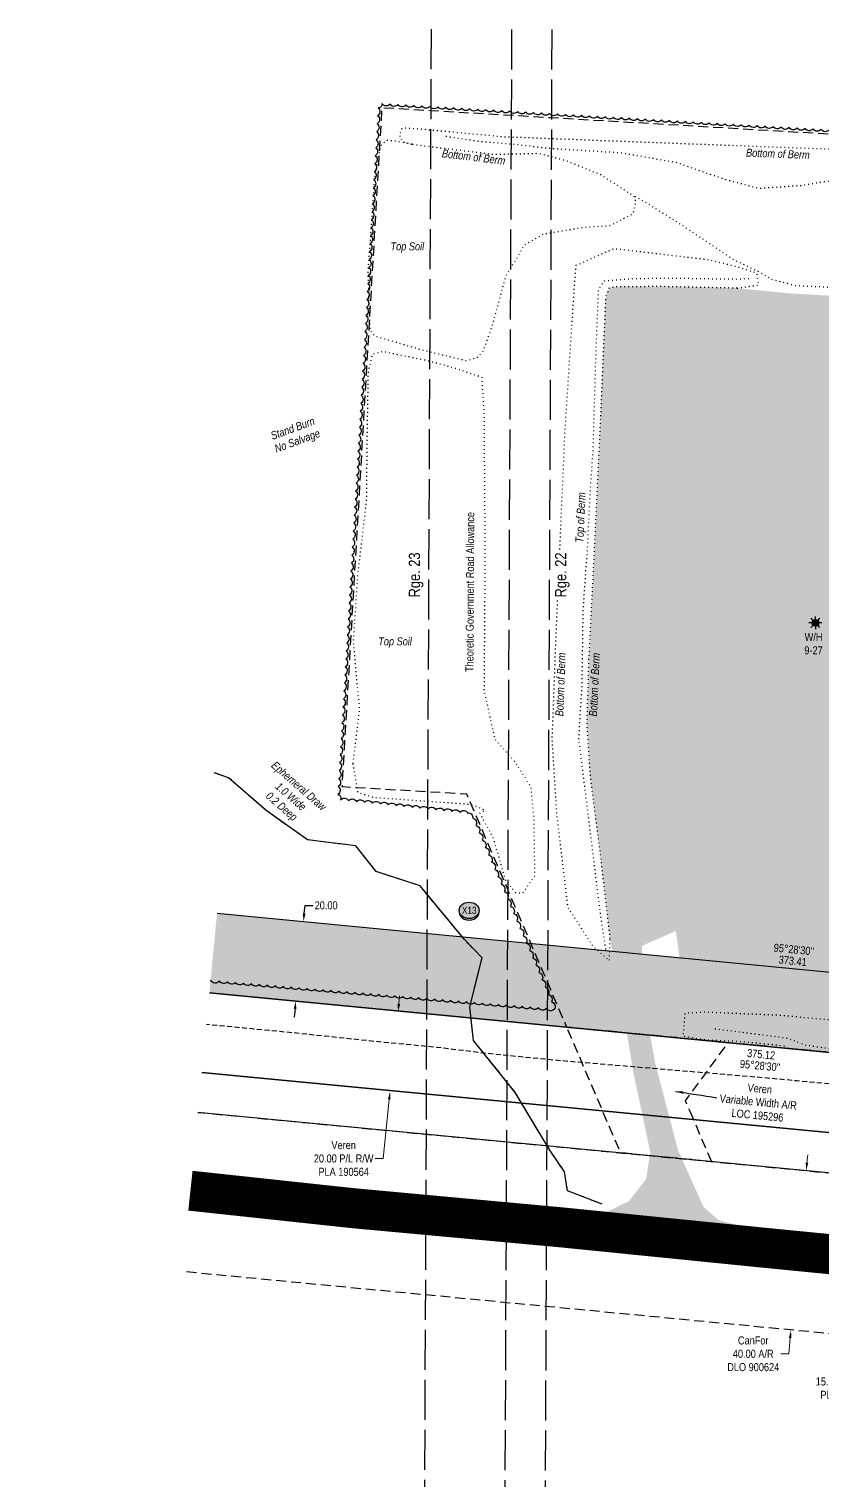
# Model space of a CAD drawing. Extents: x 473254 to 483871, y 6040471 to 6049084.
# Drawn here: x 475186 to 476178, y 6042140 to 6043954 of the extents above; entities that cross this region are included whole.
import ezdxf
from ezdxf.enums import TextEntityAlignment as Align

# ---------------------------------------------------------------- set-up
doc = ezdxf.new("R2010")
doc.units = 0
doc.header["$LTSCALE"] = 5
doc.header["$PDSIZE"] = 0.5
for name, pattern in [('0', [1, 1, 0]), ('foc-ACCESSROAD', [3.75, 2.5, -1.25]), ('foc-TOPO', [1, 0.2, -0.8]), ('foc-TOPO-ephemeral', [6.25, 3.125, -0.625, 0.625, -0.625, 0.625, -0.625]), ('foc-UNSURVEYED', [12.5, 10, -2.5]), ('UG_PIPE', [1.875, 1.25, -0.625])]:
    doc.linetypes.add(name, pattern=pattern)
doc.layers.get('Defpoints').update_dxf_attribs({"color": 9})
for name, color, linetype in [('AS-PIPE-UG', 44, 'UG_PIPE'), ('AS-ROADS', 254, 'Continuous'), ('C-AR', 13, 'foc-ACCESSROAD'), ('C-RW', 13, 'Continuous'), ('C-WS', 13, 'foc-ACCESSROAD'), ('C-WS-S', 8, 'Continuous'), ('D-TXT', 6, 'Continuous'), ('F-AR', 190, 'foc-ACCESSROAD'), ('L-BD', 7, 'Continuous'), ('L-BD1', 253, 'Continuous'), ('L-ROAD-T', 7, 'Continuous'), ('L-USEC', 7, 'foc-UNSURVEYED'), ('P-CROSSINGS', 250, 'Continuous'), ('P-PROPOSED', 10, 'Continuous'), ('P-PROPOSED-H', 21, 'Continuous'), ('P-TXT', 4, 'Continuous'), ('T-BUSH', 110, '0'), ('T-DRAW', 143, 'foc-TOPO-ephemeral'), ('T-GENERAL', 48, 'foc-TOPO'), ('T-WATER-T', 170, 'Continuous')]:
    doc.layers.add(name, color=color, linetype=linetype)
for name, color, linetype, lineweight in [('C-RW-T', 13, 'Continuous', 9), ('C-WS-T', 13, 'Continuous', 9), ('F-AR-T', 190, 'Continuous', 9), ('T-TEXT', 48, 'Continuous', 18)]:
    doc.layers.add(name, color=color, linetype=linetype, lineweight=lineweight)
doc.styles.add('80CG', font='ARIALN.TTF', dxfattribs={"height": 10})
doc.styles.add('80L', font='ARIALN.TTF', dxfattribs={"height": 10})
doc.styles.add('80LS', font='ARIALNI.TTF', dxfattribs={"height": 10})
doc.styles.add('Crossing', font='ARIALN.TTF', dxfattribs={"height": 10})
doc.styles.add('foc-LtypeFont', font='ARIALN.TTF', dxfattribs={"height": 7.35})
doc.linetypes.add('foc-TOPO-flowdirection-NOLINE', pattern='A,0,[">",foc-LtypeFont,S=0.3,R=0,X=0,Y=-0.945],-20,[">",foc-LtypeFont,S=0.3,R=0,X=0,Y=-0.945],0', length=20)
doc.dimstyles.new('Compass 5 000', dxfattribs={"dimscale": 5, "dimtxt": 9, "dimasz": 2, "dimexe": 0.2, "dimexo": 0.0625, "dimgap": 0.5, "dimtad": 0, "dimtih": 1, "dimtoh": 1, "dimzin": 0, "dimdsep": 46, "dimtxsty": '80CG', "dimcen": 0.1, "dimse1": 1, "dimse2": 1, "dimclrd": 256, "dimclrt": 256, "dimaunit": 1, "dimadec": 4, "dimazin": 0, "dimtfac": 0.06, "dimtofl": 0, "dimtmove": 0, "dimatfit": 1, "dimfxl": 0.2, "dimtolj": 1, "dimtzin": 0, "dimlwd": -1, "dimarcsym": 0})

# ---------------------------------------------------------------- blocks, each defined once
blk = doc.blocks.new('xing2')
h = blk.add_hatch(color=50)
h.dxf.hatch_style = 1
edge = h.paths.add_edge_path()
edge.add_ellipse((0, 0), major_axis=(-12.5, 0), ratio=0.816297, start_angle=0, end_angle=360)
h = blk.add_hatch(color=250)
h.dxf.hatch_style = 1
edge = h.paths.add_edge_path()
edge.add_ellipse((0, -2), major_axis=(-12.5, 0), ratio=0.816297, start_angle=0, end_angle=180)
edge.add_line((12.5, -2), (12.5, 0))
edge.add_ellipse((0, 0), major_axis=(-12.5, 0), ratio=0.816297, start_angle=0, end_angle=180, ccw=False)
edge.add_line((-12.5, 0), (-12.5, -2))
at = {"color": 250}
blk.add_ellipse((0, 0), major_axis=(-12.5, 0), ratio=0.816297, dxfattribs=at)
blk.add_ellipse((0, -2), major_axis=(-12.5, 0), ratio=0.816297, start_param=0, end_param=3.141593, dxfattribs=at)
at = {"color": 250, "style": 'Crossing'}
blk.add_attdef('CROSSING', text='', height=9, dxfattribs=at).set_placement((0.1, 0), align=Align.MIDDLE_CENTER)
at = {"color": 250, "style": 'Crossing', "flags": 1}
for tag, p in [('OWNER', (0.1, -12.5)), ('DESCRIPTION', (0.1, -25.8)), ('LOCATION', (0.1, -39.3)), ('DWG_REF', (0.1, -52.8))]:
    blk.add_attdef(tag, text='', height=9, dxfattribs=at).set_placement(p, align=Align.MIDDLE_CENTER)
blk = doc.blocks.new('GAS')
h = blk.add_hatch(color=255)
h.dxf.hatch_style = 1
edge = h.paths.add_edge_path()
edge.add_arc((0, 0), 0.9, 0, 360)
for p, q in [((-0.81, 0), (-1.62, 0)), ((-0.57, 0.57), (-1.14, 1.14)), ((0, 0.81), (0, 1.62)), ((0.57, 0.57), (1.14, 1.14)), ((1.62, 0), (0.81, 0)), ((-0.57, -0.57), (-1.14, -1.14)), ((0, -0.81), (0, -1.62)), ((1.14, -1.14), (0.57, -0.57))]:
    blk.add_line(p, q)
blk.add_circle((0, 0), 0.8)
blk = doc.blocks.new('*D501')
at = {"layer": 'C-RW-T', "transparency": 16777216}
for p, q in [((475648.3, 6042736), (475649.3, 6042746)), ((475636.3, 6042616.7), (475628.8, 6042542.8)), ((475628.8, 6042542.8), (475618.8, 6042542.8))]:
    blk.add_line(p, q, dxfattribs=at)
for points in [[(475646.7, 6042736.2), (475650, 6042735.8), (475647.3, 6042726.1)], [(475634.6, 6042616.8), (475637.9, 6042616.5), (475637.3, 6042626.6)]]:
    blk.add_solid(points, dxfattribs=at)
at = {"layer": 'Defpoints', "color": 0, "transparency": 16777216}
for p in [(475429, 6042748), (475647.3, 6042726.1), (475418.9, 6042648.6)]:
    blk.add_point(p, dxfattribs=at)
at = {"layer": 'C-RW-T', "transparency": 16777216, "insert": (475579.3, 6042542.8), "char_height": 10, "attachment_point": 5, "style": '80CG'}
blk.add_mtext('\\A1;Veren\\P20.00 P/L R/W\\PPLA 190564', dxfattribs=at)
blk = doc.blocks.new('*D502')
at = {"layer": 'Defpoints', "color": 0, "linetype": 'Continuous', "transparency": 16777216}
for p in [(476116.9, 6042531.5), (476097.9, 6042332.5), (476138.3, 6042328.6)]:
    blk.add_point(p, dxfattribs=at)
at = {"layer": 'F-AR-T', "transparency": 16777216}
for p, q in [((476158.3, 6042537.6), (476159.3, 6042547.5)), ((476137.4, 6042318.7), (476135.5, 6042298.8)), ((476135.5, 6042298.8), (476125.5, 6042298.8))]:
    blk.add_line(p, q, dxfattribs=at)
at = {"layer": 'F-AR-T', "linetype": 'Continuous', "transparency": 16777216}
for points in [[(476156.7, 6042537.7), (476160, 6042537.4), (476157.4, 6042527.6)], [(476135.7, 6042318.8), (476139, 6042318.5), (476138.3, 6042328.6)]]:
    blk.add_solid(points, dxfattribs=at)
at = {"layer": 'F-AR-T', "linetype": 'Continuous', "transparency": 16777216, "insert": (476091.2, 6042298.8), "char_height": 10, "attachment_point": 5, "style": '80CG'}
blk.add_mtext('\\A1;CanFor\\P40.00 A/R\\PDLO 900624', dxfattribs=at)
blk = doc.blocks.new('*D605')
at = {"layer": 'Defpoints', "color": 0, "transparency": 16777216}
for p in [(475529.1, 6042838.9), (475538.8, 6042837.9), (475529.3, 6042738.4)]:
    blk.add_point(p, dxfattribs=at)
at = {"layer": 'P-TXT', "transparency": 16777216}
for p, q in [((475530, 6042848.8), (475531, 6042859)), ((475531, 6042859), (475541, 6042859)), ((475518.6, 6042729.4), (475517.6, 6042719.5))]:
    blk.add_line(p, q, dxfattribs=at)
for points in [[(475528.4, 6042849), (475531.7, 6042848.7), (475529.1, 6042838.9)], [(475516.9, 6042729.6), (475520.2, 6042729.3), (475519.5, 6042739.4)]]:
    blk.add_solid(points, dxfattribs=at)
at = {"layer": 'P-TXT', "transparency": 16777216, "insert": (475557.4, 6042859), "char_height": 10, "attachment_point": 5, "style": '80CG'}
blk.add_mtext('\\A1;20.00', dxfattribs=at)
blk = doc.blocks.new('*D618')
at = {"layer": 'C-RW-T', "transparency": 16777216}
for p, q in [((476255.7, 6042263.7), (476245.7, 6042264.2)), ((476350.4, 6042258.9), (476360.4, 6042258.4))]:
    blk.add_line(p, q, dxfattribs=at)
for points in [[(476255.8, 6042265.4), (476255.6, 6042262.1), (476265.7, 6042263.2)], [(476350.4, 6042260.6), (476350.3, 6042257.3), (476340.4, 6042259.5)]]:
    blk.add_solid(points, dxfattribs=at)
at = {"layer": 'Defpoints', "color": 0, "transparency": 16777216}
for p in [(476265.7, 6042263.2), (476265.9, 6042266.7), (476340.6, 6042262.9)]:
    blk.add_point(p, dxfattribs=at)
at = {"layer": 'C-RW-T', "transparency": 16777216, "insert": (476206.6, 6042264.2), "char_height": 10, "attachment_point": 5, "style": '80CG'}
blk.add_mtext('\\A1;Veren\\P15.00 P/L R/W\\PPLA 240983', dxfattribs=at)

msp = doc.modelspace()

# ---------------------------------------------------------------- hatches: boundary and pattern name
at = {"layer": 'AS-ROADS'}
h = msp.add_hatch(color=256, dxfattribs=at)
h.dxf.hatch_style = 1
h.paths.add_polyline_path([(476704.811, 6043053.943), (476700.806, 6043035.383), (476689.031, 6043027.123), (476656.886, 6043017.643), (476543.021, 6043001.668), (476402.306, 6042982.893), (476394.741, 6042980.413), (476390.856, 6042974.023), (476373.086, 6042784.788), (476362.326, 6042746.218), (476338.316, 6042723.748), (476276.666, 6042717.508), (476214.101, 6042716.978), (476128.776, 6042722.603), (476049.646, 6042727.608), (476014.406, 6042734.388), (476003.846, 6042758.588), (475994.446, 6042827.15), (475952.346, 6042808.543), (475952.321, 6042751.748), (475968.801, 6042661.528), (475996.901, 6042553.953), (476028.916, 6042482.498), (476047.866, 6042465.768), (476074.926, 6042458.543), (476103.571, 6042453.163), (475883.551, 6042472.348), (475904.291, 6042474.113), (475935.861, 6042489.458), (475957.401, 6042517.313), (475962.496, 6042550.868), (475941.756, 6042648.448), (475923.966, 6042754.783), (475912.056, 6042817.663), (475899.196, 6042928.373), (475887.386, 6043019.193), (475883.026, 6043087.028), (475885.516, 6043166.453), (475892.301, 6043300.908), (475900.866, 6043482.253), (475906.726, 6043619.373), (475911.426, 6043630.668), (475919.641, 6043631.748), (475975.271, 6043632.098), (476070.996, 6043630.093), (476136.251, 6043623.668), (476249.351, 6043616.998), (476371.116, 6043610.893), (476496.566, 6043604.613), (476635.526, 6043599.383), (476709.101, 6043596.938), (476724.166, 6043592.448), (476728.911, 6043579.518), (476728.536, 6043525.158), (476721.976, 6043410.388), (476714.231, 6043255.323), (476706.356, 6043066.358)])
at = {"layer": 'P-PROPOSED-H'}
h = msp.add_hatch(color=256, dxfattribs=at)
h.dxf.hatch_style = 1
h.paths.add_polyline_path([(475421.031, 6042849.215), (475411.495, 6042749.724), (476360.33, 6042658.776), (476365.217, 6042758.713)])

# ---------------------------------------------------------------- linework, layer by layer
at = {"layer": 'AS-PIPE-UG', "flags": 128}
msp.add_lwpolyline([(476475.046, 6042784.919), (476475.041, 6042782.919), (476470.016, 6042715.589), (476470.581, 6042663.264), (476468.056, 6042630.099), (476454.681, 6042620.154), (476427.921, 6042619.669), (476366.171, 6042623.804), (476337.716, 6042625.604), (476293.051, 6042627.404), (476229.296, 6042631.954), (476145.606, 6042639.794), (476103.391, 6042643.679), (475847.116, 6042665.159), (475758.256, 6042673.974), (475694.581, 6042681.709), (475628.006, 6042687.989), (475516.871, 6042699.699), (475407.708, 6042710.216)], dxfattribs=at)
at = {"layer": 'AS-ROADS', "const_width": 49.974, "flags": 128}
for points in [[(475175.388, 6042847.759), (475013.808, 6042851.349), (474762.223, 6042856.179), (474510.933, 6042858.859), (474321.678, 6042860.018)], [(477326.152, 6042349.467), (477289.551, 6042351.204), (477252.871, 6042353.009), (477216.576, 6042354.854), (477180.946, 6042356.744), (477146.111, 6042358.994), (477111.591, 6042361.384), (477077.391, 6042363.684), (477043.611, 6042365.779), (477010.186, 6042367.709), (476977.061, 6042369.459), (476944.261, 6042371.159), (476911.801, 6042372.814), (476879.761, 6042374.519), (476849.084, 6042370.202), (476824.241, 6042371.829), (476601.506, 6042388.184), (476354.496, 6042406.849), (476100.886, 6042431.734), (475851.651, 6042456.779), (475591.086, 6042480.744), (475387.806, 6042502.582)]]:
    msp.add_lwpolyline(points, dxfattribs=at)
at = {"layer": 'C-AR', "flags": 128}
msp.add_lwpolyline([(476011.92, 6042602.036), (476038.933, 6042538.974), (475925.457, 6042549.851), (475898.215, 6042613.432), (475858.131, 6042706.913), (476059.554, 6042687.606), (476006.318, 6042615.067), (476011.92, 6042602.036)], close=True, dxfattribs=at)
at = {"layer": 'C-RW'}
for points in [[(475401.958, 6042650.232), (476350.71, 6042559.293), (476441.775, 6042550.564), (476942.089, 6042957.567), (476989.393, 6042899.418), (476494.728, 6042497.01), (476345.941, 6042509.547), (475397.19, 6042600.486)], [(475411.495, 6042749.724), (476360.246, 6042658.784), (476459.881, 6042649.234), (476455.632, 6042549.236), (476350.71, 6042559.293), (475401.958, 6042650.232)]]:
    msp.add_lwpolyline(points, dxfattribs=at)
at = {"layer": 'C-WS', "flags": 128}
msp.add_lwpolyline([(477136.466, 6043115.882), (477098.185, 6042467.053), (476453.507, 6042499.237), (476459.881, 6042649.234), (475858.13, 6042706.913), (475833.926, 6042763.376), (475733.388, 6042997.906), (475684.214, 6043000.791), (475577.537, 6043007.059), (475627.381, 6043855.705), (475688.11, 6043852.137), (475838.869, 6043843.284), (476850.431, 6043783.869), (476812.323, 6043135.065), (477136.466, 6043115.882)], close=True, dxfattribs=at)
at = {"layer": 'F-AR', "flags": 128}
for points in [[(475397.19, 6042600.486), (476345.941, 6042509.547), (476457.411, 6042498.863), (477098.185, 6042467.053), (477332.297, 6042453.042)], [(477320.459, 6042253.497), (477087.406, 6042267.444), (476519.954, 6042292.057), (476326.869, 6042310.564), (475378.117, 6042401.503)]]:
    msp.add_lwpolyline(points, dxfattribs=at)
at = {"layer": 'L-USEC'}
for p, q in [((475688.577, 6043953.833), (475679.824, 6042041.557)), ((475789.16, 6043953.372), (475780.407, 6042041.097)), ((475839.475, 6043953.142), (475830.723, 6042040.866))]:
    msp.add_line(p, q, dxfattribs=at)
at = {"layer": 'P-PROPOSED', "flags": 128}
msp.add_lwpolyline([(475421.031, 6042849.215), (476365.217, 6042758.713), (476360.33, 6042658.776), (475411.495, 6042749.724)], dxfattribs=at)
at = {"layer": 'T-BUSH', "linetype": 'Continuous', "flags": 128}
msp.add_lwpolyline([(476185.92, 6043827.905, -0.52056705), (476175.943, 6043828.491, -0.52056705), (476165.965, 6043829.077, -0.52056705), (476155.988, 6043829.663, -0.52056705), (476146.01, 6043830.249, -0.52056705), (476136.033, 6043830.835, -0.52056705), (476126.055, 6043831.421, -0.52056705), (476116.078, 6043832.007, -0.52056705), (476106.1, 6043832.593, -0.52056705), (476096.123, 6043833.179, -0.52056705), (476086.145, 6043833.765, -0.52056705), (476076.167, 6043834.351, -0.52056705), (476066.19, 6043834.937, -0.52056705), (476056.212, 6043835.523, -0.52056705), (476046.235, 6043836.109, -0.52056705), (476036.257, 6043836.695, -0.52056705), (476026.28, 6043837.281, -0.52056705), (476016.302, 6043837.867, -0.52056705), (476006.325, 6043838.453, -0.52056705), (475996.347, 6043839.04, -0.52056705), (475986.369, 6043839.626, -0.52056705), (475976.392, 6043840.212, -0.52056705), (475966.414, 6043840.798, -0.52056705), (475956.437, 6043841.384, -0.52056705), (475946.459, 6043841.97, -0.52056705), (475936.482, 6043842.556, -0.52056705), (475926.504, 6043843.142, -0.52056705), (475916.527, 6043843.728, -0.52056705), (475906.549, 6043844.314, -0.52056705), (475896.571, 6043844.9, -0.52056705), (475886.594, 6043845.486, -0.52056705), (475876.616, 6043846.072, -0.52056705), (475866.639, 6043846.658, -0.52056705), (475856.661, 6043847.244, -0.52056705), (475846.684, 6043847.83, -0.52056705), (475836.706, 6043848.416, -0.52056705), (475826.729, 6043849.002, -0.52056705), (475816.751, 6043849.588, -0.52056705), (475806.773, 6043850.174, -0.52056705), (475796.796, 6043850.76, -0.52056705), (475786.818, 6043851.346, -0.52056705), (475776.841, 6043851.932, -0.52056705), (475766.863, 6043852.518, -0.52056705), (475756.886, 6043853.104, -0.52056705), (475746.908, 6043853.69, -0.52056705), (475736.931, 6043854.276, -0.52056705), (475726.953, 6043854.862, -0.52056705), (475716.976, 6043855.448, -0.52056705), (475706.998, 6043856.034, -0.52056705), (475697.02, 6043856.621, -0.52056705), (475687.043, 6043857.207, -0.52056705), (475677.065, 6043857.793, -0.52056705), (475667.088, 6043858.379, -0.52056705), (475657.11, 6043858.965, -0.52056705), (475647.133, 6043859.551, -0.52056705), (475637.155, 6043860.137, -0.52056705), (475627.178, 6043860.723, -0.52056705), (475622.363, 6043855.502, -0.52056705), (475621.777, 6043845.524, -0.52056705), (475621.191, 6043835.547, -0.52056705), (475620.605, 6043825.569, -0.52056705), (475620.019, 6043815.592, -0.52056705), (475619.433, 6043805.614, -0.52056705), (475618.847, 6043795.637, -0.52056705), (475618.261, 6043785.659, -0.52056705), (475617.675, 6043775.681, -0.52056705), (475617.089, 6043765.704, -0.52056705), (475616.503, 6043755.726, -0.52056705), (475615.917, 6043745.749, -0.52056705), (475615.331, 6043735.771, -0.52056705), (475614.745, 6043725.794, -0.52056705), (475614.159, 6043715.816, -0.52056705), (475613.573, 6043705.839, -0.52056705), (475612.987, 6043695.861, -0.52056705), (475612.401, 6043685.883, -0.52056705), (475611.815, 6043675.906, -0.52056705), (475611.229, 6043665.928, -0.52056705), (475610.643, 6043655.951, -0.52056705), (475610.057, 6043645.973, -0.52056705), (475609.47, 6043635.996, -0.52056705), (475608.884, 6043626.018, -0.52056705), (475608.298, 6043616.041, -0.52056705), (475607.712, 6043606.063, -0.52056705), (475607.126, 6043596.085, -0.52056705), (475606.54, 6043586.108, -0.52056705), (475605.954, 6043576.13, -0.52056705), (475605.368, 6043566.153, -0.52056705), (475604.782, 6043556.175, -0.52056705), (475604.196, 6043546.198, -0.52056705), (475603.61, 6043536.22, -0.52056705), (475603.024, 6043526.243, -0.52056705), (475602.438, 6043516.265, -0.52056705), (475601.852, 6043506.287, -0.52056705), (475601.266, 6043496.31, -0.52056705), (475600.68, 6043486.332, -0.52056705), (475600.094, 6043476.355, -0.52056705), (475599.508, 6043466.377, -0.52056705), (475598.922, 6043456.4, -0.52056705), (475598.336, 6043446.422, -0.52056705), (475597.75, 6043436.445, -0.52056705), (475597.164, 6043426.467, -0.52056705), (475596.578, 6043416.489, -0.52056705), (475595.992, 6043406.512, -0.52056705), (475595.406, 6043396.534, -0.52056705), (475594.82, 6043386.557, -0.52056705), (475594.234, 6043376.579, -0.52056705), (475593.648, 6043366.602, -0.52056705), (475593.062, 6043356.624, -0.52056705), (475592.476, 6043346.647, -0.52056705), (475591.89, 6043336.669, -0.52056705), (475591.304, 6043326.691, -0.52056705), (475590.718, 6043316.714, -0.52056705), (475590.132, 6043306.736, -0.52056705), (475589.546, 6043296.759, -0.52056705), (475588.96, 6043286.781, -0.52056705), (475588.374, 6043276.804, -0.52056705), (475587.788, 6043266.826, -0.52056705), (475587.202, 6043256.849, -0.52056705), (475586.616, 6043246.871, -0.52056705), (475586.03, 6043236.893, -0.52056705), (475585.444, 6043226.916, -0.52056705), (475584.858, 6043216.938, -0.52056705), (475584.272, 6043206.961, -0.52056705), (475583.686, 6043196.983, -0.52056705), (475583.1, 6043187.006, -0.52056705), (475582.514, 6043177.028, -0.52056705), (475581.928, 6043167.051, -0.52056705), (475581.342, 6043157.073, -0.52056705), (475580.756, 6043147.096, -0.52056705), (475580.17, 6043137.118, -0.52056705), (475579.584, 6043127.14, -0.52056705), (475578.998, 6043117.163, -0.52056705), (475578.412, 6043107.185, -0.52056705), (475577.826, 6043097.208, -0.52056705), (475577.24, 6043087.23, -0.52056705), (475576.654, 6043077.253, -0.52056705), (475576.068, 6043067.275, -0.52056705), (475575.482, 6043057.298, -0.52056705), (475574.896, 6043047.32, -0.52056705), (475574.31, 6043037.342, -0.52056705), (475573.724, 6043027.365, -0.52056705), (475573.138, 6043017.387, -0.52056705), (475572.552, 6043007.41, -0.52056705), (475571.966, 6042997.432, -0.52056705), (475575.457, 6042990.919, -0.52056705), (475585.398, 6042989.888, -0.52056705), (475595.34, 6042988.857, -0.52056705), (475605.281, 6042987.826, -0.52056705), (475615.223, 6042986.795, -0.52056705), (475625.164, 6042985.764, -0.52056705), (475635.105, 6042984.733, -0.52056705), (475645.047, 6042983.701, -0.52056705), (475654.988, 6042982.67, -0.52056705), (475664.93, 6042981.639, -0.52056705), (475674.871, 6042980.608, -0.52056705), (475684.813, 6042979.577, -0.52056705), (475694.754, 6042978.546, -0.52056705), (475704.695, 6042977.515, -0.52056705), (475714.637, 6042976.483, -0.52056705), (475724.578, 6042975.452, -0.52056705), (475734.52, 6042974.421, -0.52056705), (475740.595, 6042968.141, -0.52056705), (475744.53, 6042958.953, -0.52056705), (475748.465, 6042949.765, -0.52056705), (475752.399, 6042940.578, -0.52056705), (475756.334, 6042931.39, -0.52056705), (475760.268, 6042922.202, -0.52056705), (475764.203, 6042913.015, -0.52056705), (475768.137, 6042903.827, -0.52056705), (475772.072, 6042894.639, -0.52056705), (475776.007, 6042885.451, -0.52056705), (475779.941, 6042876.264, -0.52056705), (475783.876, 6042867.076, -0.52056705), (475787.81, 6042857.888, -0.52056705), (475791.745, 6042848.701, -0.52056705), (475795.68, 6042839.513, -0.52056705), (475799.614, 6042830.325, -0.52056705), (475803.549, 6042821.137, -0.52056705), (475807.483, 6042811.95, -0.52056705), (475811.418, 6042802.762, -0.52056705), (475815.352, 6042793.574, -0.52056705), (475819.287, 6042784.387, -0.52056705), (475823.222, 6042775.199, -0.52056705), (475827.156, 6042766.011, -0.52056705), (475831.091, 6042756.824, -0.52056705), (475835.025, 6042747.636, -0.52056705), (475838.96, 6042738.448, -0.52056705), (475842.607, 6042729.468, -0.52056705), (475832.647, 6042730.301, -0.52056705), (475822.687, 6042731.134, -0.52056705), (475812.727, 6042731.968, -0.52056705), (475802.767, 6042732.801, -0.52056705), (475792.807, 6042733.634, -0.52056705), (475782.847, 6042734.467, -0.52056705), (475772.887, 6042735.301, -0.52056705), (475762.927, 6042736.134, -0.52056705), (475752.967, 6042736.967, -0.52056705), (475743.007, 6042737.8, -0.52056705), (475733.047, 6042738.634, -0.52056705), (475723.087, 6042739.467, -0.52056705), (475713.127, 6042740.3, -0.52056705), (475703.168, 6042741.134, -0.52056705), (475693.208, 6042741.967, -0.52056705), (475683.248, 6042742.8, -0.52056705), (475673.288, 6042743.633, -0.52056705), (475663.328, 6042744.467, -0.52056705), (475653.368, 6042745.3, -0.52056705), (475643.408, 6042746.133, -0.52056705), (475633.448, 6042746.966, -0.52056705), (475623.488, 6042747.8, -0.52056705), (475613.528, 6042748.633, -0.52056705), (475603.568, 6042749.466, -0.52056705), (475593.608, 6042750.299, -0.52056705), (475583.648, 6042751.133, -0.52056705), (475573.688, 6042751.966, -0.52056705), (475563.728, 6042752.799, -0.52056705), (475553.768, 6042753.633, -0.52056705), (475543.808, 6042754.466, -0.52056705), (475533.848, 6042755.299, -0.52056705), (475523.888, 6042756.132, -0.52056705), (475513.928, 6042756.966, -0.52056705), (475503.968, 6042757.799, -0.52056705), (475494.009, 6042758.632, -0.52056705), (475484.049, 6042759.465, -0.52056705), (475474.089, 6042760.299, -0.52056705), (475464.129, 6042761.132, -0.52056705), (475454.169, 6042761.965, -0.52056705), (475444.209, 6042762.798, -0.52056705), (475434.249, 6042763.632, -0.52056705), (475424.289, 6042764.465, -0.52056705), (475412.962, 6042765.413, -0.52056705)], format="xyb", dxfattribs=at)
at = {"layer": 'T-DRAW', "linetype": 'foc-TOPO-flowdirection-NOLINE', "flags": 128}
msp.add_lwpolyline([(475902.226, 6042485.734), (475859.046, 6042502.479), (475855.326, 6042526.299), (475837.006, 6042553.024), (475793.676, 6042625.434), (475741.601, 6042690.434), (475737.036, 6042732.429), (475752.261, 6042793.669), (475730.236, 6042816.464), (475674.951, 6042883.364), (475620.016, 6042901.209), (475594.681, 6042933.309), (475533.961, 6042940.894), (475482.376, 6042977.674), (475435.561, 6043018.374), (475417.315, 6043024.817)], dxfattribs=at)
at = {"layer": 'T-DRAW', "flags": 128}
msp.add_lwpolyline([(475902.226, 6042485.734), (475859.046, 6042502.479), (475855.326, 6042526.299), (475837.006, 6042553.024), (475793.676, 6042625.434), (475741.601, 6042690.434), (475737.036, 6042732.429), (475752.261, 6042793.669), (475730.236, 6042816.464), (475674.951, 6042883.364), (475620.016, 6042901.209), (475594.681, 6042933.309), (475533.961, 6042940.894), (475482.376, 6042977.674), (475435.561, 6043018.374), (475417.315, 6043024.817)], dxfattribs=at)
at = {"layer": 'T-GENERAL', "flags": 128}
for points in [[(475665.31, 6043809.804), (475719.63, 6043803.094), (475766.585, 6043797.409), (475823.65, 6043798.624), (475857.565, 6043789.394), (475900.56, 6043772.024), (475930.665, 6043752.334), (475941.65, 6043745.429), (475944.235, 6043738.149), (475940.92, 6043722.959), (475912.19, 6043708.019), (475878.345, 6043705.634), (475828.695, 6043697.339), (475805.34, 6043684.144), (475781.57, 6043644.599), (475764.945, 6043583.699), (475753.445, 6043551.364), (475746.435, 6043543.524), (475733.255, 6043539.059), (475679.405, 6043552.194), (475618.395, 6043569.944), (475612.46, 6043577.099), (475609.88, 6043650.094), (475614.385, 6043712.409), (475617.95, 6043766.374), (475626.03, 6043808.714), (475633.76, 6043815.199), (475645.55, 6043813.929), (475659.2, 6043811.249)], [(475590.755, 6043036.144), (475596.885, 6043000.254), (475616.705, 6042994.029), (475681.41, 6042989.374), (475732.125, 6042985.904), (475743.115, 6042983.749), (475755.79, 6042977.829), (475749.3, 6042974.299), (475765.82, 6042943.924), (475781.58, 6042889.964), (475794.1, 6042875.279), (475803.015, 6042874.444), (475818.355, 6042895.934), (475817.295, 6042966.119), (475813.595, 6043006.614), (475793.195, 6043038.664), (475768.655, 6043066.059), (475755.095, 6043127.649), (475756.35, 6043296.279), (475755.08, 6043475.489), (475752.225, 6043518.644), (475714.29, 6043531.359), (475682.765, 6043539.689), (475628.055, 6043550.789), (475614.8, 6043547.104), (475609.785, 6043523.889), (475608.26, 6043435.669), (475607.76, 6043367.129), (475596.79, 6043272.224), (475591.18, 6043188.774), (475598.865, 6043103.399)]]:
    msp.add_lwpolyline(points, close=True, dxfattribs=at)
for points in [[(475665.31, 6043809.804), (475652.71, 6043812.989), (475649.375, 6043821.439), (475652.785, 6043830.504), (475671.505, 6043829.454), (475779.06, 6043819.414), (475878.815, 6043815.579), (475983.575, 6043811.609), (476213.015, 6043803.034), (476334.53, 6043794.649), (476517.81, 6043786.949), (476729.715, 6043776.389), (476804.06, 6043771.414), (476815.91, 6043765.444), (476826.5, 6043749.009), (476825.855, 6043688.549), (476826.64, 6043552.859), (476813.02, 6043319.099), (476808.185, 6043245.869), (476807.6, 6043128.769)], [(476785.285, 6043141.374), (476781.145, 6043234.779), (476786.115, 6043341.134), (476805.66, 6043542.454), (476807.455, 6043582.759), (476810.38, 6043695.654), (476796.92, 6043736.909), (476779.405, 6043755.264), (476730.655, 6043761.449), (476513.045, 6043772.964), (476354.755, 6043778.504), (476251.415, 6043774.509), (476150.795, 6043758.074), (476098.13, 6043754.634), (476056.565, 6043765.629), (475994.995, 6043786.919), (475925.78, 6043798.984), (475832.76, 6043804.734), (475803.29, 6043808.444), (475744.43, 6043813.779), (475706.28, 6043819.664)], [(476130.43, 6042683.199), (476077.66, 6042688.624), (476030.485, 6042690.909), (476003.765, 6042695.359), (476006.27, 6042724.429), (476028.66, 6042725.924), (476125.885, 6042721.929), (476183.095, 6042716.414), (476257.59, 6042714.799), (476342.915, 6042722.739), (476364.215, 6042745.069), (476375.595, 6042786.469), (476388.32, 6042925.259), (476392.98, 6042974.364), (476399.01, 6042981.624), (476453.665, 6042988.839), (476597.335, 6043007.064), (476698.65, 6043024.739), (476706.885, 6043048.284), (476710.715, 6043137.614), (476715.905, 6043263.684), (476722.175, 6043346.139), (476730.46, 6043390.119), (476738.215, 6043590.239), (476722.285, 6043609.109), (476700.3, 6043610.224), (476479.3, 6043616.734), (476143.8, 6043633.079), (476114.47, 6043640.939), (476101.655, 6043648.654), (476066.02, 6043666.059), (476002.365, 6043708.659), (475955.74, 6043737.904), (475941.65, 6043745.429)], [(476071.015, 6043630.109), (476077.31, 6043630.969), (476098.165, 6043634.209), (476095.555, 6043648.694), (476074.025, 6043655.884), (476036.585, 6043665.199), (475916.84, 6043679.344), (475869.615, 6043658.339), (475867.06, 6043628.364), (475855.46, 6043449.444), (475844.29, 6043193.779), (475839.575, 6043066.774), (475845.24, 6042974.574), (475859.2, 6042857.159), (475889.825, 6042809.149), (475911.36, 6042790.059), (475911.91, 6042804.459), (475912.075, 6042817.679)], [(475907.095, 6042804.059), (475900.37, 6042847.979), (475887.285, 6042953.904), (475873.325, 6043067.109), (475877.35, 6043134.954), (475878.705, 6043228.784), (475884.485, 6043310.374), (475887.2, 6043370.424), (475891.085, 6043427.444), (475894.51, 6043541.389), (475897.955, 6043628.804), (475905.21, 6043639.339), (475937.19, 6043641.919), (475981.255, 6043642.824), (476069.395, 6043641.544), (476087.435, 6043642.269)], [(476070.996, 6043630.093), (475975.271, 6043632.098), (475919.641, 6043631.748), (475911.426, 6043630.668), (475906.726, 6043619.373), (475900.866, 6043482.253), (475892.301, 6043300.908), (475885.516, 6043166.453), (475883.026, 6043087.028), (475887.386, 6043019.193), (475899.196, 6042928.373), (475912.056, 6042817.663)], [(476043.26, 6042704.919), (476132.305, 6042693.574), (476157.07, 6042684.494), (476240.945, 6042672.484), (476293.025, 6042667.019), (476350.14, 6042660.214), (476399.355, 6042662.259), (476415.64, 6042668.549), (476435.745, 6042698.884), (476447.13, 6042775.019), (476457.815, 6042862.919), (476461.74, 6042896.874), (476493.045, 6042902.279), (476506.985, 6042907.039), (476596.46, 6042913.729), (476709.26, 6042932.859), (476745.695, 6042942.199), (476766.13, 6042953.699), (476790.76, 6043010.224), (476794.57, 6043050.734), (476793.435, 6043106.724)]]:
    msp.add_lwpolyline(points, dxfattribs=at)

# ---------------------------------------------------------------- block references
at = {"layer": 'C-WS-S', "xscale": 4.997373850000045, "yscale": 4.997373850000045, "zscale": 4.997373850000045}
msp.add_blockref('GAS', (476168.923, 6043212.003), dxfattribs=at)
at = {"layer": 'P-CROSSINGS', "xscale": 0.99947477, "yscale": 0.99947477, "zscale": 4.997407250000061}
msp.add_blockref('xing2', (475736.147, 6042852.786), dxfattribs=at).add_auto_attribs({'CROSSING': 'X13'})

# ---------------------------------------------------------------- texts
at = {"layer": 'C-WS-T', "insert": (476154.796, 6043199.349), "char_height": 9.99475, "attachment_point": 1, "style": '80L'}
msp.add_mtext_dynamic_manual_height_columns('\\pi0.66357;W/H \\P\\pi0.27837;9-27', width=22.46882, gutter_width=49.974, heights=[0], dxfattribs=at)
at = {"layer": 'D-TXT', "color": 3, "insert": (475660.745, 6043243.754), "char_height": 14, "attachment_point": 1, "rotation": 90, "style": '80L'}
msp.add_mtext_dynamic_manual_height_columns('Rge. 23', width=55.54791, gutter_width=47.5, heights=[0], dxfattribs=at)
at = {"layer": 'L-BD', "style": '80L'}
for s, p in [('375.12', (476101.065, 6042673.005)), ("95°28'30''", (476099.706, 6042658.827))]:
    msp.add_text(s, height=9.9947, rotation=354.5248, dxfattribs=at).set_placement(p, align=Align.MIDDLE)
at = {"layer": 'L-BD1', "style": '80L'}
for s, p in [("95°28'30''", (476141.96, 6042803.959)), ('373.41', (476140.601, 6042789.782))]:
    msp.add_text(s, height=9.9947, rotation=354.5248, dxfattribs=at).set_placement(p, align=Align.MIDDLE)
at = {"layer": 'L-ROAD-T', "style": '80L'}
msp.add_text('Theoretic Government Road Allowance', height=9.99475, rotation=89.697783, dxfattribs=at).set_placement((475737.059, 6043250.527), align=Align.MIDDLE_CENTER)
at = {"layer": 'T-TEXT', "char_height": 9.99475, "attachment_point": 1, "style": '80LS'}
for s, insert, rotation in [('Bottom of Berm', (475702.924, 6043803.698), 353.096608), ('Bottom of Berm', (476082.465, 6043804.513), 357.859646), ('Top of Berm', (475868.797, 6043312.459), 87.411288), ('Bottom of Berm', (475843.798, 6043095.512), 87.873898), ('Bottom of Berm', (475885.887, 6043095.284), 87.295906)]:
    msp.add_mtext_dynamic_manual_height_columns(s, width=90.69974, gutter_width=49.974, heights=[0], dxfattribs=dict(at, insert=insert, rotation=rotation))
for insert in [(475613.099, 6043687.337), (475597.74, 6043193.885)]:
    msp.add_mtext_dynamic_manual_height_columns('\\pi24.81837;Top Soil', width=90.69974, gutter_width=49.974, heights=[0], dxfattribs=dict(at, insert=insert))
at = {"layer": 'T-TEXT', "insert": (475513.901, 6043459.725), "char_height": 9.9947, "width": 59.00487, "attachment_point": 2, "rotation": 20, "style": '80LS'}
msp.add_mtext('Stand Burn\\PNo Salvage', dxfattribs=at)
at = {"layer": 'T-WATER-T', "insert": (475494.288, 6043040.25), "char_height": 9.99475, "attachment_point": 1, "rotation": 318.996974, "style": '80L'}
msp.add_mtext_dynamic_manual_height_columns('\\pi0.32609;{\\fArial Narrow|b0|i1|c0|p34;Ephemeral Draw\\P\\pi21.38937;1.0 Wide\\P\\pi20.28491;0.2 Deep}', width=85.98251, gutter_width=250, heights=[0], dxfattribs=at)

# ---------------------------------------------------------------- dimensions: what is measured, and where the dimension line sits
at = {"layer": 'C-RW-T'}
for base, p1, p2, angle, text, picture, middle in [((475647.309, 6042726.055), (475418.949, 6042648.603), (475428.966, 6042748.049), 84.247943, 'Veren\\P20.00 P/L R/W\\PPLA 190564', '*D501', (475579.31, 6042542.792)), ((476265.706, 6042263.219), (476340.552, 6042262.906), (476265.881, 6042266.674), 177.111011, 'Veren\\P15.00 P/L R/W\\PPLA 240983', '*D618', (476206.646, 6042264.227))]:
    dim = msp.add_linear_dim(base=base, p1=p1, p2=p2, angle=angle, text=text, dimstyle='Compass 5 000', dxfattribs=at)
    dim.commit()
    dim.dimension.update_dxf_attribs({"geometry": picture, "text_midpoint": middle, "dimtype": 161})
at = {"layer": 'F-AR-T', "color": 3, "linetype": 'Continuous'}
dim = msp.add_linear_dim(base=(476138.317, 6042328.637), p1=(476116.937, 6042531.497), p2=(476097.864, 6042332.514), angle=264.52483, text='CanFor\\P40.00 A/R\\PDLO 900624', dimstyle='Compass 5 000', dxfattribs=at)
dim.commit()
dim.dimension.update_dxf_attribs({"geometry": '*D502', "text_midpoint": (476091.182, 6042298.754), "dimtype": 161})
at = {"layer": 'P-TXT'}
dim = msp.add_linear_dim(base=(475529.077, 6042838.859), p1=(475529.287, 6042738.433), p2=(475538.824, 6042837.924), angle=84.524835, text='20.00', dimstyle='Compass 5 000', dxfattribs=at)
dim.commit()
dim.dimension.update_dxf_attribs({"geometry": '*D605', "text_midpoint": (475557.4, 6042859.015), "dimtype": 161})

# ---------------------------------------------------------------- next in the draw order: texts
at = {"layer": 'C-RW-T', "insert": (476051.37, 6042639.635), "char_height": 9.99475, "attachment_point": 1, "rotation": 354.52483, "style": '80L', "bg_fill": 3, "box_fill_scale": 1, "bg_fill_color": 256, "bg_fill_transparency": 0}
msp.add_mtext_dynamic_manual_height_columns('\\pi33.48738;Veren\\P\\pi0.07724;Variable Width A/R\\P\\pi16.54881;LOC 195296', width=96.66585, gutter_width=250, heights=[0], dxfattribs=at)
at = {"layer": 'D-TXT', "color": 3, "insert": (475843.504, 6043243.727), "char_height": 14, "attachment_point": 1, "rotation": 90, "style": '80L', "bg_fill": 3, "box_fill_scale": 1.1, "bg_fill_color": 256, "bg_fill_transparency": 0}
msp.add_mtext_dynamic_manual_height_columns('Rge. 22', width=55.46196, gutter_width=47.5, heights=[0], dxfattribs=at)

# ---------------------------------------------------------------- next in the draw order: leaders
at = {"layer": 'C-RW-T', "path_type": 1}
msp.add_leader([(475993.912, 6042626.701), (476045.846, 6042618.75)], dimstyle='Compass 5 000', override={"dimgap": 0.5, "dimtad": 0}, dxfattribs=at)

doc.saveas('drawing.dxf')
